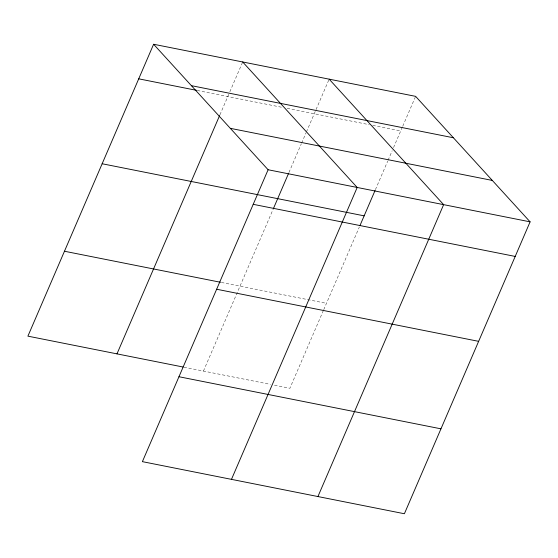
<?xml version="1.0" encoding="UTF-8"?>
<svg xmlns="http://www.w3.org/2000/svg" width="558" height="558" viewBox="0 0 558 558"><rect width="100%" height="100%" fill="white"/><g stroke="black" fill="none" stroke-linecap="round" stroke-linejoin="round"><path stroke-width="0.42" stroke-dasharray="2.79 2.09" d="M219.936 114.802L229.491 92.621M229.833 91.833L242.688 61.966M203.44 371.063L273.232 208.999M288.967 172.471L301.271 143.894M301.613 143.106L306.056 132.79M306.398 131.995L329.15 79.159M323.389 310.478L289.895 388.256L273.79 385.055M323.731 309.69L359.352 226.987M375.422 189.657L387.726 161.088M388.068 160.299L392.169 150.772M393.536 147.598L402.409 127.001M402.75 126.22L415.612 96.353M197.26 90.473L282.892 107.506M287.133 108.35L369.354 124.699M372.744 125.369L400.714 130.935M221.359 282.439L326.465 303.336M183.945 367.185L270.4 384.378"/><path stroke-width="0.84" d="M153.61 44.256L268.105 169.744L142.388 461.647L404.39 513.744L530.1 221.847L415.612 96.353L153.61 44.256L27.9 336.153L183.094 367.018M116.978 353.87L219.594 115.597M273.573 208.204L288.625 173.259M231.472 479.364L357.183 187.46L242.688 61.966M360.036 225.397L375.081 190.452M317.927 496.557L443.638 204.653L329.15 79.159M191.394 85.667L453.389 137.763M138.719 78.831L196.409 90.305M230.321 128.333L492.316 180.436M268.105 169.744L530.1 221.847M102.149 163.752L364.144 215.848M253.213 204.326L515.208 256.429M64.47 251.239L220.515 282.271M216.644 289.239L478.638 341.343M178.965 376.734L440.96 428.83"/></g></svg>
